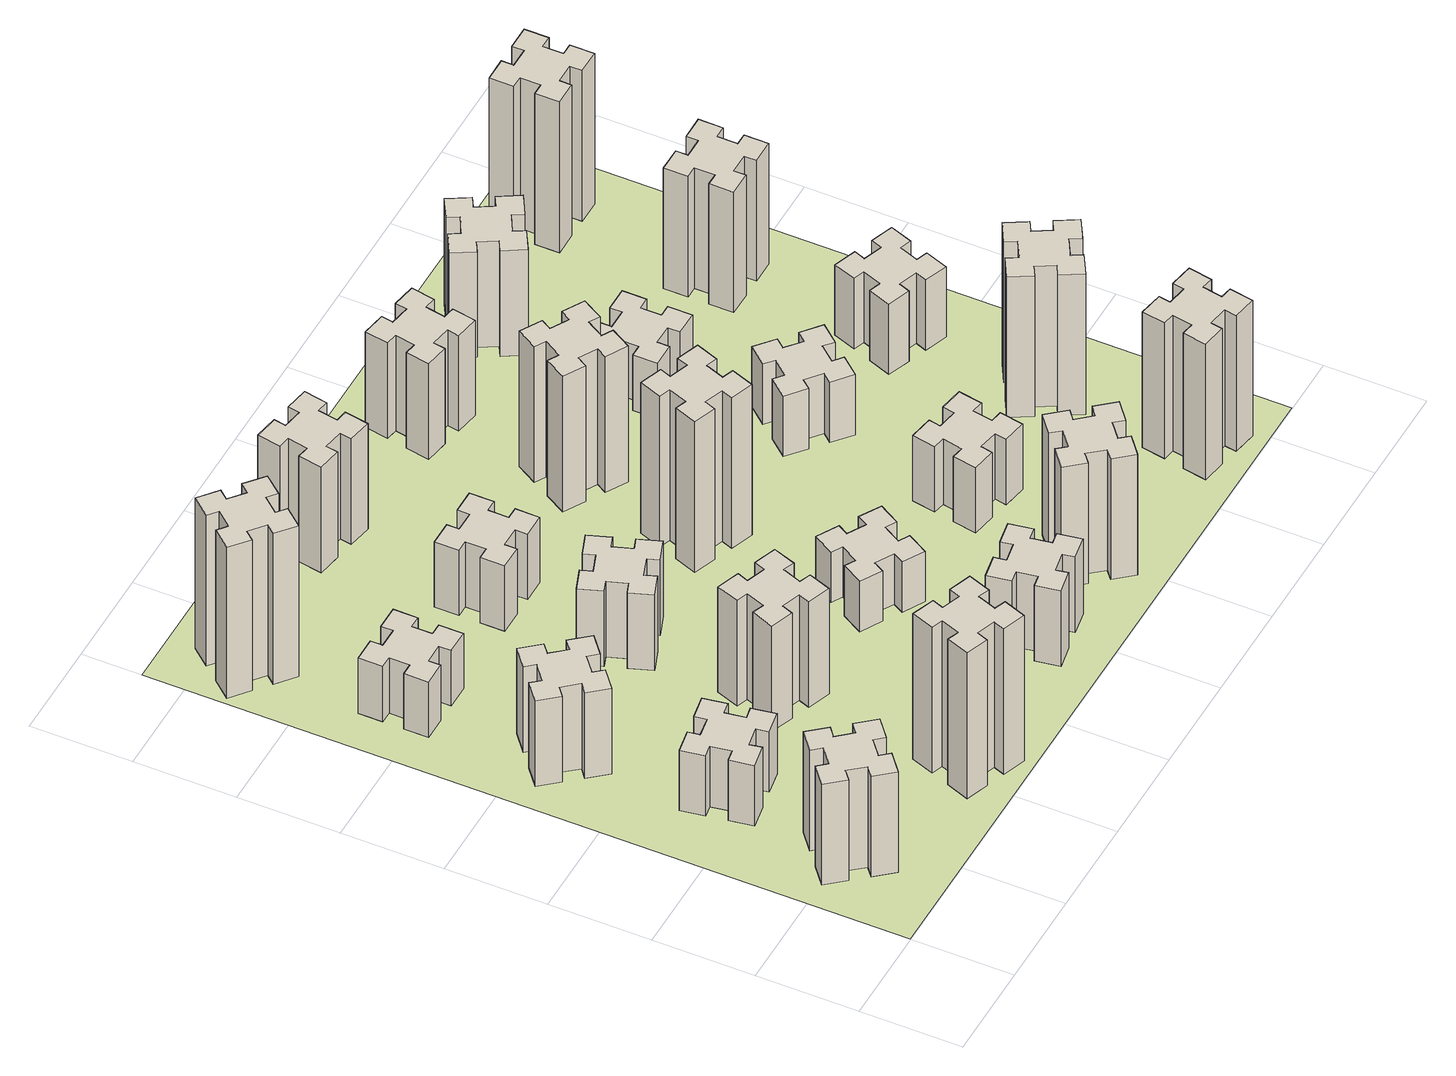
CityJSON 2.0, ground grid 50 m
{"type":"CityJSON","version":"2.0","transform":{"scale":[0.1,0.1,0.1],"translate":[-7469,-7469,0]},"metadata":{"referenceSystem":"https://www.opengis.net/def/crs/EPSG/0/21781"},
"CityObjects":{
"building1":{"type":"Building","attributes":{"class":"1000","function":"1000","usage":"1000","yearOfConstruction":2016,"roofType":"1000","measuredHeight":60,"storeysAboveGround":30,"storeysBelowGround":0},"geometry":[{"type":"Solid","lod":"1","boundaries":[[[[0,1,2,3,4,5,6,7,8,9,10,11,12,13,14,15,16,17,18,19]],[[17,16,20,21]],[[16,15,22,20]],[[15,14,23,22]],[[14,13,24,23]],[[13,12,25,24]],[[12,11,26,25]],[[11,10,27,26]],[[10,9,28,27]],[[9,8,29,28]],[[8,7,30,29]],[[7,6,31,30]],[[6,5,32,31]],[[5,4,33,32]],[[4,3,34,33]],[[3,2,35,34]],[[2,1,36,35]],[[1,0,37,36]],[[0,19,38,37]],[[19,18,39,38]],[[18,17,21,39]],[[24,25,26,27,28,29,30,31,32,33,34,35,36,37,38,39,21,20,22,23]]]]}]},
"building2":{"type":"Building","attributes":{"class":"1000","function":"1000","usage":"1000","yearOfConstruction":2016,"roofType":"1000","measuredHeight":36,"storeysAboveGround":30,"storeysBelowGround":0},"geometry":[{"type":"Solid","lod":"1","boundaries":[[[[40,41,42,43,44,45,46,47,48,49,50,51,52,53,54,55,56,57,58,59]],[[57,56,60,61]],[[56,55,62,60]],[[55,54,63,62]],[[54,53,64,63]],[[53,52,65,64]],[[52,51,66,65]],[[51,50,67,66]],[[50,49,68,67]],[[49,48,69,68]],[[48,47,70,69]],[[47,46,71,70]],[[46,45,72,71]],[[45,44,73,72]],[[44,43,74,73]],[[43,42,75,74]],[[42,41,76,75]],[[41,40,77,76]],[[40,59,78,77]],[[59,58,79,78]],[[58,57,61,79]],[[64,65,66,67,68,69,70,71,72,73,74,75,76,77,78,79,61,60,62,63]]]]}]},
"building3":{"type":"Building","attributes":{"class":"1000","function":"1000","usage":"1000","yearOfConstruction":2016,"roofType":"1000","measuredHeight":51,"storeysAboveGround":30,"storeysBelowGround":0},"geometry":[{"type":"Solid","lod":"1","boundaries":[[[[80,81,82,83,84,85,86,87,88,89,90,91,92,93,94,95,96,97,98,99]],[[97,96,100,101]],[[96,95,102,100]],[[95,94,103,102]],[[94,93,104,103]],[[93,92,105,104]],[[92,91,106,105]],[[91,90,107,106]],[[90,89,108,107]],[[89,88,109,108]],[[88,87,110,109]],[[87,86,111,110]],[[86,85,112,111]],[[85,84,113,112]],[[84,83,114,113]],[[83,82,115,114]],[[82,81,116,115]],[[81,80,117,116]],[[80,99,118,117]],[[99,98,119,118]],[[98,97,101,119]],[[104,105,106,107,108,109,110,111,112,113,114,115,116,117,118,119,101,100,102,103]]]]}]},
"building4":{"type":"Building","attributes":{"class":"1000","function":"1000","usage":"1000","yearOfConstruction":2016,"roofType":"1000","measuredHeight":33,"storeysAboveGround":30,"storeysBelowGround":0},"geometry":[{"type":"Solid","lod":"1","boundaries":[[[[120,121,122,123,124,125,126,127,128,129,130,131,132,133,134,135,136,137,138,139]],[[137,136,140,141]],[[136,135,142,140]],[[135,134,143,142]],[[134,133,144,143]],[[133,132,145,144]],[[132,131,146,145]],[[131,130,147,146]],[[130,129,148,147]],[[129,128,149,148]],[[128,127,150,149]],[[127,126,151,150]],[[126,125,152,151]],[[125,124,153,152]],[[124,123,154,153]],[[123,122,155,154]],[[122,121,156,155]],[[121,120,157,156]],[[120,139,158,157]],[[139,138,159,158]],[[138,137,141,159]],[[144,145,146,147,148,149,150,151,152,153,154,155,156,157,158,159,141,140,142,143]]]]}]},
"building5":{"type":"Building","attributes":{"class":"1000","function":"1000","usage":"1000","yearOfConstruction":2016,"roofType":"1000","measuredHeight":87,"storeysAboveGround":30,"storeysBelowGround":0},"geometry":[{"type":"Solid","lod":"1","boundaries":[[[[160,161,162,163,164,165,166,167,168,169,170,171,172,173,174,175,176,177,178,179]],[[177,176,180,181]],[[176,175,182,180]],[[175,174,183,182]],[[174,173,184,183]],[[173,172,185,184]],[[172,171,186,185]],[[171,170,187,186]],[[170,169,188,187]],[[169,168,189,188]],[[168,167,190,189]],[[167,166,191,190]],[[166,165,192,191]],[[165,164,193,192]],[[164,163,194,193]],[[163,162,195,194]],[[162,161,196,195]],[[161,160,197,196]],[[160,179,198,197]],[[179,178,199,198]],[[178,177,181,199]],[[184,185,186,187,188,189,190,191,192,193,194,195,196,197,198,199,181,180,182,183]]]]}]},
"building6":{"type":"Building","attributes":{"class":"1000","function":"1000","usage":"1000","yearOfConstruction":2016,"roofType":"1000","measuredHeight":90,"storeysAboveGround":30,"storeysBelowGround":0},"geometry":[{"type":"Solid","lod":"1","boundaries":[[[[200,201,202,203,204,205,206,207,208,209,210,211,212,213,214,215,216,217,218,219]],[[217,216,220,221]],[[216,215,222,220]],[[215,214,223,222]],[[214,213,224,223]],[[213,212,225,224]],[[212,211,226,225]],[[211,210,227,226]],[[210,209,228,227]],[[209,208,229,228]],[[208,207,230,229]],[[207,206,231,230]],[[206,205,232,231]],[[205,204,233,232]],[[204,203,234,233]],[[203,202,235,234]],[[202,201,236,235]],[[201,200,237,236]],[[200,219,238,237]],[[219,218,239,238]],[[218,217,221,239]],[[224,225,226,227,228,229,230,231,232,233,234,235,236,237,238,239,221,220,222,223]]]]}]},
"building7":{"type":"Building","attributes":{"class":"1000","function":"1000","usage":"1000","yearOfConstruction":2016,"roofType":"1000","measuredHeight":63,"storeysAboveGround":30,"storeysBelowGround":0},"geometry":[{"type":"Solid","lod":"1","boundaries":[[[[240,241,242,243,244,245,246,247,248,249,250,251,252,253,254,255,256,257,258,259]],[[257,256,260,261]],[[256,255,262,260]],[[255,254,263,262]],[[254,253,264,263]],[[253,252,265,264]],[[252,251,266,265]],[[251,250,267,266]],[[250,249,268,267]],[[249,248,269,268]],[[248,247,270,269]],[[247,246,271,270]],[[246,245,272,271]],[[245,244,273,272]],[[244,243,274,273]],[[243,242,275,274]],[[242,241,276,275]],[[241,240,277,276]],[[240,259,278,277]],[[259,258,279,278]],[[258,257,261,279]],[[264,265,266,267,268,269,270,271,272,273,274,275,276,277,278,279,261,260,262,263]]]]}]},
"building8":{"type":"Building","attributes":{"class":"1000","function":"1000","usage":"1000","yearOfConstruction":2016,"roofType":"1000","measuredHeight":45,"storeysAboveGround":30,"storeysBelowGround":0},"geometry":[{"type":"Solid","lod":"1","boundaries":[[[[280,281,282,283,284,285,286,287,288,289,290,291,292,293,294,295,296,297,298,299]],[[297,296,300,301]],[[296,295,302,300]],[[295,294,303,302]],[[294,293,304,303]],[[293,292,305,304]],[[292,291,306,305]],[[291,290,307,306]],[[290,289,308,307]],[[289,288,309,308]],[[288,287,310,309]],[[287,286,311,310]],[[286,285,312,311]],[[285,284,313,312]],[[284,283,314,313]],[[283,282,315,314]],[[282,281,316,315]],[[281,280,317,316]],[[280,299,318,317]],[[299,298,319,318]],[[298,297,301,319]],[[304,305,306,307,308,309,310,311,312,313,314,315,316,317,318,319,301,300,302,303]]]]}]},
"building9":{"type":"Building","attributes":{"class":"1000","function":"1000","usage":"1000","yearOfConstruction":2016,"roofType":"1000","measuredHeight":39,"storeysAboveGround":30,"storeysBelowGround":0},"geometry":[{"type":"Solid","lod":"1","boundaries":[[[[320,321,322,323,324,325,326,327,328,329,330,331,332,333,334,335,336,337,338,339]],[[337,336,340,341]],[[336,335,342,340]],[[335,334,343,342]],[[334,333,344,343]],[[333,332,345,344]],[[332,331,346,345]],[[331,330,347,346]],[[330,329,348,347]],[[329,328,349,348]],[[328,327,350,349]],[[327,326,351,350]],[[326,325,352,351]],[[325,324,353,352]],[[324,323,354,353]],[[323,322,355,354]],[[322,321,356,355]],[[321,320,357,356]],[[320,339,358,357]],[[339,338,359,358]],[[338,337,341,359]],[[344,345,346,347,348,349,350,351,352,353,354,355,356,357,358,359,341,340,342,343]]]]}]},
"building10":{"type":"Building","attributes":{"class":"1000","function":"1000","usage":"1000","yearOfConstruction":2016,"roofType":"1000","measuredHeight":45,"storeysAboveGround":30,"storeysBelowGround":0},"geometry":[{"type":"Solid","lod":"1","boundaries":[[[[360,361,362,363,364,365,366,367,368,369,370,371,372,373,374,375,376,377,378,379]],[[377,376,380,381]],[[376,375,382,380]],[[375,374,383,382]],[[374,373,384,383]],[[373,372,385,384]],[[372,371,386,385]],[[371,370,387,386]],[[370,369,388,387]],[[369,368,389,388]],[[368,367,390,389]],[[367,366,391,390]],[[366,365,392,391]],[[365,364,393,392]],[[364,363,394,393]],[[363,362,395,394]],[[362,361,396,395]],[[361,360,397,396]],[[360,379,398,397]],[[379,378,399,398]],[[378,377,381,399]],[[384,385,386,387,388,389,390,391,392,393,394,395,396,397,398,399,381,380,382,383]]]]}]},
"building11":{"type":"Building","attributes":{"class":"1000","function":"1000","usage":"1000","yearOfConstruction":2016,"roofType":"1000","measuredHeight":63,"storeysAboveGround":30,"storeysBelowGround":0},"geometry":[{"type":"Solid","lod":"1","boundaries":[[[[400,401,402,403,404,405,406,407,408,409,410,411,412,413,414,415,416,417,418,419]],[[417,416,420,421]],[[416,415,422,420]],[[415,414,423,422]],[[414,413,424,423]],[[413,412,425,424]],[[412,411,426,425]],[[411,410,427,426]],[[410,409,428,427]],[[409,408,429,428]],[[408,407,430,429]],[[407,406,431,430]],[[406,405,432,431]],[[405,404,433,432]],[[404,403,434,433]],[[403,402,435,434]],[[402,401,436,435]],[[401,400,437,436]],[[400,419,438,437]],[[419,418,439,438]],[[418,417,421,439]],[[424,425,426,427,428,429,430,431,432,433,434,435,436,437,438,439,421,420,422,423]]]]}]},
"building12":{"type":"Building","attributes":{"class":"1000","function":"1000","usage":"1000","yearOfConstruction":2016,"roofType":"1000","measuredHeight":30,"storeysAboveGround":30,"storeysBelowGround":0},"geometry":[{"type":"Solid","lod":"1","boundaries":[[[[440,441,442,443,444,445,446,447,448,449,450,451,452,453,454,455,456,457,458,459]],[[457,456,460,461]],[[456,455,462,460]],[[455,454,463,462]],[[454,453,464,463]],[[453,452,465,464]],[[452,451,466,465]],[[451,450,467,466]],[[450,449,468,467]],[[449,448,469,468]],[[448,447,470,469]],[[447,446,471,470]],[[446,445,472,471]],[[445,444,473,472]],[[444,443,474,473]],[[443,442,475,474]],[[442,441,476,475]],[[441,440,477,476]],[[440,459,478,477]],[[459,458,479,478]],[[458,457,461,479]],[[464,465,466,467,468,469,470,471,472,473,474,475,476,477,478,479,461,460,462,463]]]]}]},
"building13":{"type":"Building","attributes":{"class":"1000","function":"1000","usage":"1000","yearOfConstruction":2016,"roofType":"1000","measuredHeight":90,"storeysAboveGround":30,"storeysBelowGround":0},"geometry":[{"type":"Solid","lod":"1","boundaries":[[[[480,481,482,483,484,485,486,487,488,489,490,491,492,493,494,495,496,497,498,499]],[[497,496,500,501]],[[496,495,502,500]],[[495,494,503,502]],[[494,493,504,503]],[[493,492,505,504]],[[492,491,506,505]],[[491,490,507,506]],[[490,489,508,507]],[[489,488,509,508]],[[488,487,510,509]],[[487,486,511,510]],[[486,485,512,511]],[[485,484,513,512]],[[484,483,514,513]],[[483,482,515,514]],[[482,481,516,515]],[[481,480,517,516]],[[480,499,518,517]],[[499,498,519,518]],[[498,497,501,519]],[[504,505,506,507,508,509,510,511,512,513,514,515,516,517,518,519,501,500,502,503]]]]}]},
"building14":{"type":"Building","attributes":{"class":"1000","function":"1000","usage":"1000","yearOfConstruction":2016,"roofType":"1000","measuredHeight":72,"storeysAboveGround":30,"storeysBelowGround":0},"geometry":[{"type":"Solid","lod":"1","boundaries":[[[[520,521,522,523,524,525,526,527,528,529,530,531,532,533,534,535,536,537,538,539]],[[537,536,540,541]],[[536,535,542,540]],[[535,534,543,542]],[[534,533,544,543]],[[533,532,545,544]],[[532,531,546,545]],[[531,530,547,546]],[[530,529,548,547]],[[529,528,549,548]],[[528,527,550,549]],[[527,526,551,550]],[[526,525,552,551]],[[525,524,553,552]],[[524,523,554,553]],[[523,522,555,554]],[[522,521,556,555]],[[521,520,557,556]],[[520,539,558,557]],[[539,538,559,558]],[[538,537,541,559]],[[544,545,546,547,548,549,550,551,552,553,554,555,556,557,558,559,541,540,542,543]]]]}]},
"building15":{"type":"Building","attributes":{"class":"1000","function":"1000","usage":"1000","yearOfConstruction":2016,"roofType":"1000","measuredHeight":81,"storeysAboveGround":30,"storeysBelowGround":0},"geometry":[{"type":"Solid","lod":"1","boundaries":[[[[560,561,562,563,564,565,566,567,568,569,570,571,572,573,574,575,576,577,578,579]],[[577,576,580,581]],[[576,575,582,580]],[[575,574,583,582]],[[574,573,584,583]],[[573,572,585,584]],[[572,571,586,585]],[[571,570,587,586]],[[570,569,588,587]],[[569,568,589,588]],[[568,567,590,589]],[[567,566,591,590]],[[566,565,592,591]],[[565,564,593,592]],[[564,563,594,593]],[[563,562,595,594]],[[562,561,596,595]],[[561,560,597,596]],[[560,579,598,597]],[[579,578,599,598]],[[578,577,581,599]],[[584,585,586,587,588,589,590,591,592,593,594,595,596,597,598,599,581,580,582,583]]]]}]},
"building16":{"type":"Building","attributes":{"class":"1000","function":"1000","usage":"1000","yearOfConstruction":2016,"roofType":"1000","measuredHeight":39,"storeysAboveGround":30,"storeysBelowGround":0},"geometry":[{"type":"Solid","lod":"1","boundaries":[[[[600,601,602,603,604,605,606,607,608,609,610,611,612,613,614,615,616,617,618,619]],[[617,616,620,621]],[[616,615,622,620]],[[615,614,623,622]],[[614,613,624,623]],[[613,612,625,624]],[[612,611,626,625]],[[611,610,627,626]],[[610,609,628,627]],[[609,608,629,628]],[[608,607,630,629]],[[607,606,631,630]],[[606,605,632,631]],[[605,604,633,632]],[[604,603,634,633]],[[603,602,635,634]],[[602,601,636,635]],[[601,600,637,636]],[[600,619,638,637]],[[619,618,639,638]],[[618,617,621,639]],[[624,625,626,627,628,629,630,631,632,633,634,635,636,637,638,639,621,620,622,623]]]]}]},
"building17":{"type":"Building","attributes":{"class":"1000","function":"1000","usage":"1000","yearOfConstruction":2016,"roofType":"1000","measuredHeight":57,"storeysAboveGround":30,"storeysBelowGround":0},"geometry":[{"type":"Solid","lod":"1","boundaries":[[[[640,641,642,643,644,645,646,647,648,649,650,651,652,653,654,655,656,657,658,659]],[[657,656,660,661]],[[656,655,662,660]],[[655,654,663,662]],[[654,653,664,663]],[[653,652,665,664]],[[652,651,666,665]],[[651,650,667,666]],[[650,649,668,667]],[[649,648,669,668]],[[648,647,670,669]],[[647,646,671,670]],[[646,645,672,671]],[[645,644,673,672]],[[644,643,674,673]],[[643,642,675,674]],[[642,641,676,675]],[[641,640,677,676]],[[640,659,678,677]],[[659,658,679,678]],[[658,657,661,679]],[[664,665,666,667,668,669,670,671,672,673,674,675,676,677,678,679,661,660,662,663]]]]}]},
"building18":{"type":"Building","attributes":{"class":"1000","function":"1000","usage":"1000","yearOfConstruction":2016,"roofType":"1000","measuredHeight":36,"storeysAboveGround":30,"storeysBelowGround":0},"geometry":[{"type":"Solid","lod":"1","boundaries":[[[[680,681,682,683,684,685,686,687,688,689,690,691,692,693,694,695,696,697,698,699]],[[697,696,700,701]],[[696,695,702,700]],[[695,694,703,702]],[[694,693,704,703]],[[693,692,705,704]],[[692,691,706,705]],[[691,690,707,706]],[[690,689,708,707]],[[689,688,709,708]],[[688,687,710,709]],[[687,686,711,710]],[[686,685,712,711]],[[685,684,713,712]],[[684,683,714,713]],[[683,682,715,714]],[[682,681,716,715]],[[681,680,717,716]],[[680,699,718,717]],[[699,698,719,718]],[[698,697,701,719]],[[704,705,706,707,708,709,710,711,712,713,714,715,716,717,718,719,701,700,702,703]]]]}]},
"building19":{"type":"Building","attributes":{"class":"1000","function":"1000","usage":"1000","yearOfConstruction":2016,"roofType":"1000","measuredHeight":33,"storeysAboveGround":30,"storeysBelowGround":0},"geometry":[{"type":"Solid","lod":"1","boundaries":[[[[720,721,722,723,724,725,726,727,728,729,730,731,732,733,734,735,736,737,738,739]],[[737,736,740,741]],[[736,735,742,740]],[[735,734,743,742]],[[734,733,744,743]],[[733,732,745,744]],[[732,731,746,745]],[[731,730,747,746]],[[730,729,748,747]],[[729,728,749,748]],[[728,727,750,749]],[[727,726,751,750]],[[726,725,752,751]],[[725,724,753,752]],[[724,723,754,753]],[[723,722,755,754]],[[722,721,756,755]],[[721,720,757,756]],[[720,739,758,757]],[[739,738,759,758]],[[738,737,741,759]],[[744,745,746,747,748,749,750,751,752,753,754,755,756,757,758,759,741,740,742,743]]]]}]},
"building20":{"type":"Building","attributes":{"class":"1000","function":"1000","usage":"1000","yearOfConstruction":2016,"roofType":"1000","measuredHeight":81,"storeysAboveGround":30,"storeysBelowGround":0},"geometry":[{"type":"Solid","lod":"1","boundaries":[[[[760,761,762,763,764,765,766,767,768,769,770,771,772,773,774,775,776,777,778,779]],[[777,776,780,781]],[[776,775,782,780]],[[775,774,783,782]],[[774,773,784,783]],[[773,772,785,784]],[[772,771,786,785]],[[771,770,787,786]],[[770,769,788,787]],[[769,768,789,788]],[[768,767,790,789]],[[767,766,791,790]],[[766,765,792,791]],[[765,764,793,792]],[[764,763,794,793]],[[763,762,795,794]],[[762,761,796,795]],[[761,760,797,796]],[[760,779,798,797]],[[779,778,799,798]],[[778,777,781,799]],[[784,785,786,787,788,789,790,791,792,793,794,795,796,797,798,799,781,780,782,783]]]]}]},
"building21":{"type":"Building","attributes":{"class":"1000","function":"1000","usage":"1000","yearOfConstruction":2016,"roofType":"1000","measuredHeight":63,"storeysAboveGround":30,"storeysBelowGround":0},"geometry":[{"type":"Solid","lod":"1","boundaries":[[[[800,801,802,803,804,805,806,807,808,809,810,811,812,813,814,815,816,817,818,819]],[[817,816,820,821]],[[816,815,822,820]],[[815,814,823,822]],[[814,813,824,823]],[[813,812,825,824]],[[812,811,826,825]],[[811,810,827,826]],[[810,809,828,827]],[[809,808,829,828]],[[808,807,830,829]],[[807,806,831,830]],[[806,805,832,831]],[[805,804,833,832]],[[804,803,834,833]],[[803,802,835,834]],[[802,801,836,835]],[[801,800,837,836]],[[800,819,838,837]],[[819,818,839,838]],[[818,817,821,839]],[[824,825,826,827,828,829,830,831,832,833,834,835,836,837,838,839,821,820,822,823]]]]}]},
"building22":{"type":"Building","attributes":{"class":"1000","function":"1000","usage":"1000","yearOfConstruction":2016,"roofType":"1000","measuredHeight":84,"storeysAboveGround":30,"storeysBelowGround":0},"geometry":[{"type":"Solid","lod":"1","boundaries":[[[[840,841,842,843,844,845,846,847,848,849,850,851,852,853,854,855,856,857,858,859]],[[857,856,860,861]],[[856,855,862,860]],[[855,854,863,862]],[[854,853,864,863]],[[853,852,865,864]],[[852,851,866,865]],[[851,850,867,866]],[[850,849,868,867]],[[849,848,869,868]],[[848,847,870,869]],[[847,846,871,870]],[[846,845,872,871]],[[845,844,873,872]],[[844,843,874,873]],[[843,842,875,874]],[[842,841,876,875]],[[841,840,877,876]],[[840,859,878,877]],[[859,858,879,878]],[[858,857,861,879]],[[864,865,866,867,868,869,870,871,872,873,874,875,876,877,878,879,861,860,862,863]]]]}]},
"building23":{"type":"Building","attributes":{"class":"1000","function":"1000","usage":"1000","yearOfConstruction":2016,"roofType":"1000","measuredHeight":42,"storeysAboveGround":30,"storeysBelowGround":0},"geometry":[{"type":"Solid","lod":"1","boundaries":[[[[880,881,882,883,884,885,886,887,888,889,890,891,892,893,894,895,896,897,898,899]],[[897,896,900,901]],[[896,895,902,900]],[[895,894,903,902]],[[894,893,904,903]],[[893,892,905,904]],[[892,891,906,905]],[[891,890,907,906]],[[890,889,908,907]],[[889,888,909,908]],[[888,887,910,909]],[[887,886,911,910]],[[886,885,912,911]],[[885,884,913,912]],[[884,883,914,913]],[[883,882,915,914]],[[882,881,916,915]],[[881,880,917,916]],[[880,899,918,917]],[[899,898,919,918]],[[898,897,901,919]],[[904,905,906,907,908,909,910,911,912,913,914,915,916,917,918,919,901,900,902,903]]]]}]},
"building24":{"type":"Building","attributes":{"class":"1000","function":"1000","usage":"1000","yearOfConstruction":2016,"roofType":"1000","measuredHeight":72,"storeysAboveGround":30,"storeysBelowGround":0},"geometry":[{"type":"Solid","lod":"1","boundaries":[[[[920,921,922,923,924,925,926,927,928,929,930,931,932,933,934,935,936,937,938,939]],[[937,936,940,941]],[[936,935,942,940]],[[935,934,943,942]],[[934,933,944,943]],[[933,932,945,944]],[[932,931,946,945]],[[931,930,947,946]],[[930,929,948,947]],[[929,928,949,948]],[[928,927,950,949]],[[927,926,951,950]],[[926,925,952,951]],[[925,924,953,952]],[[924,923,954,953]],[[923,922,955,954]],[[922,921,956,955]],[[921,920,957,956]],[[920,939,958,957]],[[939,938,959,958]],[[938,937,941,959]],[[944,945,946,947,948,949,950,951,952,953,954,955,956,957,958,959,941,940,942,943]]]]}]},
"building25":{"type":"Building","attributes":{"class":"1000","function":"1000","usage":"1000","yearOfConstruction":2016,"roofType":"1000","measuredHeight":90,"storeysAboveGround":30,"storeysBelowGround":0},"geometry":[{"type":"Solid","lod":"1","boundaries":[[[[960,961,962,963,964,965,966,967,968,969,970,971,972,973,974,975,976,977,978,979]],[[977,976,980,981]],[[976,975,982,980]],[[975,974,983,982]],[[974,973,984,983]],[[973,972,985,984]],[[972,971,986,985]],[[971,970,987,986]],[[970,969,988,987]],[[969,968,989,988]],[[968,967,990,989]],[[967,966,991,990]],[[966,965,992,991]],[[965,964,993,992]],[[964,963,994,993]],[[963,962,995,994]],[[962,961,996,995]],[[961,960,997,996]],[[960,979,998,997]],[[979,978,999,998]],[[978,977,981,999]],[[984,985,986,987,988,989,990,991,992,993,994,995,996,997,998,999,981,980,982,983]]]]}]},
"landuse1":{"type":"LandUse","attributes":{"name":"plot1","function":"1010"},"geometry":[{"type":"MultiSurface","lod":"1","boundaries":[[[1000,1001,1002,1003]]]}]}
},
"vertices":[
[259,443,0],[323,366,0],[277,328,0],[354,236,0],[446,313,0],[408,359,0],[484,423,0],[523,377,0],[615,454,0],[538,546,0],[492,508,0],[427,584,0],[473,623,0],[396,715,0],[304,638,0],[343,592,0],[266,527,0],[228,573,0],[136,496,0],[213,404,0],[266,527,600],[228,573,600],[343,592,600],[304,638,600],[396,715,600],[473,623,600],[427,584,600],[492,508,600],[538,546,600],[615,454,600],[523,377,600],[484,423,600],[408,359,600],[446,313,600],[354,236,600],[277,328,600],[323,366,600],[259,443,600],[213,404,600],[136,496,600],
[445,998,0],[544,1016,0],[554,957,0],[672,977,0],[651,1096,0],[592,1085,0],[575,1184,0],[634,1194,0],[613,1312,0],[495,1291,0],[505,1232,0],[407,1215,0],[397,1274,0],[278,1253,0],[299,1135,0],[358,1145,0],[376,1047,0],[317,1037,0],[337,918,0],[456,939,0],[376,1047,360],[317,1037,360],[358,1145,360],[299,1135,360],[278,1253,360],[397,1274,360],[407,1215,360],[505,1232,360],[495,1291,360],[613,1312,360],[634,1194,360],[575,1184,360],[592,1085,360],[651,1096,360],[672,977,360],[554,957,360],[544,1016,360],[445,998,360],[456,939,360],[337,918,360],
[492,1888,0],[427,1964,0],[473,2003,0],[396,2095,0],[304,2018,0],[343,1972,0],[266,1907,0],[228,1953,0],[136,1876,0],[213,1784,0],[259,1823,0],[323,1746,0],[277,1708,0],[354,1616,0],[446,1693,0],[408,1739,0],[484,1803,0],[523,1757,0],[615,1834,0],[538,1926,0],[484,1803,510],[523,1757,510],[408,1739,510],[446,1693,510],[354,1616,510],[277,1708,510],[323,1746,510],[259,1823,510],[213,1784,510],[136,1876,510],[228,1953,510],[266,1907,510],[343,1972,510],[304,2018,510],[396,2095,510],[473,2003,510],[427,1964,510],[492,1888,510],[538,1926,510],[615,1834,510],
[485,2545,0],[485,2645,0],[545,2645,0],[545,2765,0],[425,2765,0],[425,2705,0],[325,2705,0],[325,2765,0],[205,2765,0],[205,2645,0],[265,2645,0],[265,2545,0],[205,2545,0],[205,2425,0],[325,2425,0],[325,2485,0],[425,2485,0],[425,2425,0],[545,2425,0],[545,2545,0],[425,2485,330],[425,2425,330],[325,2485,330],[325,2425,330],[205,2425,330],[205,2545,330],[265,2545,330],[265,2645,330],[205,2645,330],[205,2765,330],[325,2765,330],[325,2705,330],[425,2705,330],[425,2765,330],[545,2765,330],[545,2645,330],[485,2645,330],[485,2545,330],[545,2545,330],[545,2425,330],
[1202,191,0],[1236,285,0],[1292,264,0],[1333,377,0],[1220,418,0],[1200,362,0],[1106,396,0],[1127,452,0],[1014,493,0],[973,380,0],[1029,360,0],[995,266,0],[939,287,0],[897,174,0],[1010,133,0],[1031,189,0],[1125,155,0],[1104,99,0],[1217,57,0],[1258,170,0],[1125,155,870],[1104,99,870],[1031,189,870],[1010,133,870],[897,174,870],[939,287,870],[995,266,870],[1029,360,870],[973,380,870],[1014,493,870],[1127,452,870],[1106,396,870],[1200,362,870],[1220,418,870],[1333,377,870],[1292,264,870],[1236,285,870],[1202,191,870],[1258,170,870],[1217,57,870],
[384,3387,0],[308,3452,0],[346,3498,0],[254,3575,0],[177,3483,0],[223,3444,0],[159,3368,0],[113,3406,0],[36,3314,0],[128,3237,0],[166,3283,0],[243,3219,0],[204,3173,0],[296,3096,0],[373,3188,0],[327,3226,0],[392,3303,0],[438,3264,0],[515,3356,0],[423,3433,0],[392,3303,900],[438,3264,900],[327,3226,900],[373,3188,900],[296,3096,900],[204,3173,900],[243,3219,900],[166,3283,900],[128,3237,900],[36,3314,900],[113,3406,900],[159,3368,900],[223,3444,900],[177,3483,900],[254,3575,900],[346,3498,900],[308,3452,900],[384,3387,900],[423,3433,900],[515,3356,900],
[1202,1131,0],[1236,1225,0],[1292,1204,0],[1333,1317,0],[1220,1358,0],[1200,1302,0],[1106,1336,0],[1127,1392,0],[1014,1433,0],[973,1320,0],[1029,1300,0],[995,1206,0],[939,1227,0],[897,1114,0],[1010,1073,0],[1031,1129,0],[1125,1095,0],[1104,1039,0],[1217,997,0],[1258,1110,0],[1125,1095,630],[1104,1039,630],[1031,1129,630],[1010,1073,630],[897,1114,630],[939,1227,630],[995,1206,630],[1029,1300,630],[973,1320,630],[1014,1433,630],[1127,1392,630],[1106,1336,630],[1200,1302,630],[1220,1358,630],[1333,1317,630],[1292,1204,630],[1236,1225,630],[1202,1131,630],[1258,1110,630],[1217,997,630],
[995,1965,0],[1029,1871,0],[973,1850,0],[1014,1737,0],[1127,1779,0],[1106,1835,0],[1200,1869,0],[1220,1813,0],[1333,1854,0],[1292,1967,0],[1236,1946,0],[1202,2040,0],[1258,2060,0],[1217,2173,0],[1104,2132,0],[1125,2076,0],[1031,2042,0],[1010,2098,0],[897,2057,0],[939,1944,0],[1031,2042,450],[1010,2098,450],[1125,2076,450],[1104,2132,450],[1217,2173,450],[1258,2060,450],[1202,2040,450],[1236,1946,450],[1292,1967,450],[1333,1854,450],[1220,1813,450],[1200,1869,450],[1106,1835,450],[1127,1779,450],[1014,1737,450],[973,1850,450],[1029,1871,450],[995,1965,450],[939,1944,450],[897,2057,450],
[1005,2645,0],[1005,2545,0],[945,2545,0],[945,2425,0],[1065,2425,0],[1065,2485,0],[1165,2485,0],[1165,2425,0],[1285,2425,0],[1285,2545,0],[1225,2545,0],[1225,2645,0],[1285,2645,0],[1285,2765,0],[1165,2765,0],[1165,2705,0],[1065,2705,0],[1065,2765,0],[945,2765,0],[945,2645,0],[1065,2705,390],[1065,2765,390],[1165,2705,390],[1165,2765,390],[1285,2765,390],[1285,2645,390],[1225,2645,390],[1225,2545,390],[1285,2545,390],[1285,2425,390],[1165,2425,390],[1165,2485,390],[1065,2485,390],[1065,2425,390],[945,2425,390],[945,2545,390],[1005,2545,390],[1005,2645,390],[945,2645,390],[945,2765,390],
[1985,492,0],[1887,475,0],[1877,534,0],[1758,513,0],[1779,395,0],[1838,405,0],[1856,307,0],[1797,297,0],[1817,178,0],[1936,199,0],[1925,258,0],[2024,276,0],[2034,217,0],[2152,237,0],[2131,356,0],[2072,345,0],[2055,444,0],[2114,454,0],[2093,572,0],[1975,551,0],[2055,444,450],[2114,454,450],[2072,345,450],[2131,356,450],[2152,237,450],[2034,217,450],[2024,276,450],[1925,258,450],[1936,199,450],[1817,178,450],[1797,297,450],[1856,307,450],[1838,405,450],[1779,395,450],[1758,513,450],[1877,534,450],[1887,475,450],[1985,492,450],[1975,551,450],[2093,572,450],
[1016,3504,0],[998,3405,0],[939,3416,0],[918,3297,0],[1037,3277,0],[1047,3336,0],[1145,3318,0],[1135,3259,0],[1253,3238,0],[1274,3357,0],[1215,3367,0],[1232,3465,0],[1291,3455,0],[1312,3573,0],[1194,3594,0],[1184,3535,0],[1085,3552,0],[1096,3611,0],[977,3632,0],[957,3514,0],[1085,3552,630],[1096,3611,630],[1184,3535,630],[1194,3594,630],[1312,3573,630],[1291,3455,630],[1232,3465,630],[1215,3367,630],[1274,3357,630],[1253,3238,630],[1135,3259,630],[1145,3318,630],[1047,3336,630],[1037,3277,630],[918,3297,630],[939,3416,630],[998,3405,630],[1016,3504,630],[957,3514,630],[977,3632,630],
[1757,1045,0],[1844,995,0],[1814,943,0],[1918,883,0],[1978,987,0],[1926,1017,0],[1976,1104,0],[2028,1074,0],[2088,1178,0],[1984,1238,0],[1954,1186,0],[1867,1236,0],[1897,1288,0],[1793,1348,0],[1733,1244,0],[1785,1214,0],[1735,1127,0],[1683,1157,0],[1623,1053,0],[1727,993,0],[1735,1127,300],[1683,1157,300],[1785,1214,300],[1733,1244,300],[1793,1348,300],[1897,1288,300],[1867,1236,300],[1954,1186,300],[1984,1238,300],[2088,1178,300],[2028,1074,300],[1976,1104,300],[1926,1017,300],[1978,987,300],[1918,883,300],[1814,943,300],[1844,995,300],[1757,1045,300],[1727,993,300],[1623,1053,300],
[1940,2042,0],[1846,2076,0],[1867,2132,0],[1754,2173,0],[1713,2060,0],[1769,2040,0],[1735,1946,0],[1679,1967,0],[1637,1854,0],[1750,1813,0],[1771,1869,0],[1865,1835,0],[1844,1779,0],[1957,1737,0],[1998,1850,0],[1942,1871,0],[1976,1965,0],[2032,1944,0],[2073,2057,0],[1960,2098,0],[1976,1965,900],[2032,1944,900],[1942,1871,900],[1998,1850,900],[1957,1737,900],[1844,1779,900],[1865,1835,900],[1771,1869,900],[1750,1813,900],[1637,1854,900],[1679,1967,900],[1735,1946,900],[1769,2040,900],[1713,2060,900],[1754,2173,900],[1867,2132,900],[1846,2076,900],[1940,2042,900],[1960,2098,900],[2073,2057,900],
[2528,259,0],[2604,323,0],[2643,277,0],[2735,354,0],[2658,446,0],[2612,408,0],[2547,484,0],[2593,523,0],[2516,615,0],[2424,538,0],[2463,492,0],[2386,427,0],[2348,473,0],[2256,396,0],[2333,304,0],[2379,343,0],[2443,266,0],[2397,228,0],[2474,136,0],[2566,213,0],[2443,266,720],[2397,228,720],[2379,343,720],[2333,304,720],[2256,396,720],[2348,473,720],[2386,427,720],[2463,492,720],[2424,538,720],[2516,615,720],[2593,523,720],[2547,484,720],[2612,408,720],[2658,446,720],[2735,354,720],[2643,277,720],[2604,323,720],[2528,259,720],[2566,213,720],[2474,136,720],
[2054,2666,0],[1967,2716,0],[1997,2768,0],[1893,2828,0],[1833,2724,0],[1885,2694,0],[1835,2607,0],[1783,2637,0],[1723,2533,0],[1827,2473,0],[1857,2525,0],[1944,2475,0],[1914,2423,0],[2018,2363,0],[2078,2467,0],[2026,2497,0],[2076,2584,0],[2128,2554,0],[2188,2658,0],[2084,2718,0],[2076,2584,810],[2128,2554,810],[2026,2497,810],[2078,2467,810],[2018,2363,810],[1914,2423,810],[1944,2475,810],[1857,2525,810],[1827,2473,810],[1723,2533,810],[1783,2637,810],[1835,2607,810],[1885,2694,810],[1833,2724,810],[1893,2828,810],[1997,2768,810],[1967,2716,810],[2054,2666,810],[2084,2718,810],[2188,2658,810],
[2496,1084,0],[2478,985,0],[2419,996,0],[2398,877,0],[2517,857,0],[2527,916,0],[2625,898,0],[2615,839,0],[2733,818,0],[2754,937,0],[2695,947,0],[2712,1045,0],[2771,1035,0],[2792,1153,0],[2674,1174,0],[2664,1115,0],[2565,1132,0],[2576,1191,0],[2457,1212,0],[2437,1094,0],[2565,1132,390],[2576,1191,390],[2664,1115,390],[2674,1174,390],[2792,1153,390],[2771,1035,390],[2712,1045,390],[2695,947,390],[2754,937,390],[2733,818,390],[2615,839,390],[2625,898,390],[2527,916,390],[2517,857,390],[2398,877,390],[2419,996,390],[2478,985,390],[2496,1084,390],[2437,1094,390],[2457,1212,390],
[1887,3236,0],[1985,3218,0],[1975,3159,0],[2093,3138,0],[2114,3257,0],[2055,3267,0],[2072,3365,0],[2131,3355,0],[2152,3473,0],[2034,3494,0],[2024,3435,0],[1925,3452,0],[1936,3511,0],[1817,3532,0],[1797,3414,0],[1856,3404,0],[1838,3305,0],[1779,3316,0],[1758,3197,0],[1877,3177,0],[1838,3305,570],[1779,3316,570],[1856,3404,570],[1797,3414,570],[1817,3532,570],[1936,3511,570],[1925,3452,570],[2024,3435,570],[2034,3494,570],[2152,3473,570],[2131,3355,570],[2072,3365,570],[2055,3267,570],[2114,3257,570],[2093,3138,570],[1975,3159,570],[1985,3218,570],[1887,3236,570],[1877,3177,570],[1758,3197,570],
[2747,1746,0],[2812,1823,0],[2858,1784,0],[2935,1876,0],[2843,1953,0],[2804,1907,0],[2728,1972,0],[2766,2018,0],[2674,2095,0],[2597,2003,0],[2643,1964,0],[2579,1888,0],[2533,1926,0],[2456,1834,0],[2548,1757,0],[2586,1803,0],[2663,1739,0],[2624,1693,0],[2716,1616,0],[2793,1708,0],[2663,1739,360],[2624,1693,360],[2586,1803,360],[2548,1757,360],[2456,1834,360],[2533,1926,360],[2579,1888,360],[2643,1964,360],[2597,2003,360],[2674,2095,360],[2766,2018,360],[2728,1972,360],[2804,1907,360],[2843,1953,360],[2935,1876,360],[2858,1784,360],[2812,1823,360],[2747,1746,360],[2793,1708,360],[2716,1616,360],
[2545,2485,0],[2645,2485,0],[2645,2425,0],[2765,2425,0],[2765,2545,0],[2705,2545,0],[2705,2645,0],[2765,2645,0],[2765,2765,0],[2645,2765,0],[2645,2705,0],[2545,2705,0],[2545,2765,0],[2425,2765,0],[2425,2645,0],[2485,2645,0],[2485,2545,0],[2425,2545,0],[2425,2425,0],[2545,2425,0],[2485,2545,330],[2425,2545,330],[2485,2645,330],[2425,2645,330],[2425,2765,330],[2545,2765,330],[2545,2705,330],[2645,2705,330],[2645,2765,330],[2765,2765,330],[2765,2645,330],[2705,2645,330],[2705,2545,330],[2765,2545,330],[2765,2425,330],[2645,2425,330],[2645,2485,330],[2545,2485,330],[2545,2425,330],[2425,2425,330],
[3435,207,0],[3452,305,0],[3511,295,0],[3532,413,0],[3414,434,0],[3404,375,0],[3305,392,0],[3316,451,0],[3197,472,0],[3177,354,0],[3236,344,0],[3218,245,0],[3159,256,0],[3138,137,0],[3257,117,0],[3267,176,0],[3365,158,0],[3355,99,0],[3473,78,0],[3494,197,0],[3365,158,810],[3355,99,810],[3267,176,810],[3257,117,810],[3138,137,810],[3159,256,810],[3218,245,810],[3236,344,810],[3177,354,810],[3197,472,810],[3316,451,810],[3305,392,810],[3404,375,810],[3414,434,810],[3532,413,810],[3511,295,810],[3452,305,810],[3435,207,810],[3494,197,810],[3473,78,810],
[2716,3347,0],[2666,3434,0],[2718,3464,0],[2658,3568,0],[2554,3508,0],[2584,3456,0],[2497,3406,0],[2467,3458,0],[2363,3398,0],[2423,3294,0],[2475,3324,0],[2525,3237,0],[2473,3207,0],[2533,3103,0],[2637,3163,0],[2607,3215,0],[2694,3265,0],[2724,3213,0],[2828,3273,0],[2768,3377,0],[2694,3265,630],[2724,3213,630],[2607,3215,630],[2637,3163,630],[2533,3103,630],[2473,3207,630],[2525,3237,630],[2475,3324,630],[2423,3294,630],[2363,3398,630],[2467,3458,630],[2497,3406,630],[2584,3456,630],[2554,3508,630],[2658,3568,630],[2718,3464,630],[2666,3434,630],[2716,3347,630],[2768,3377,630],[2828,3273,630],
[3215,1004,0],[3265,917,0],[3213,887,0],[3273,783,0],[3377,843,0],[3347,895,0],[3434,945,0],[3464,893,0],[3568,953,0],[3508,1057,0],[3456,1027,0],[3406,1114,0],[3458,1144,0],[3398,1248,0],[3294,1188,0],[3324,1136,0],[3237,1086,0],[3207,1138,0],[3103,1078,0],[3163,974,0],[3237,1086,840],[3207,1138,840],[3324,1136,840],[3294,1188,840],[3398,1248,840],[3458,1144,840],[3406,1114,840],[3456,1027,840],[3508,1057,840],[3568,953,840],[3464,893,840],[3434,945,840],[3347,895,840],[3377,843,840],[3273,783,840],[3213,887,840],[3265,917,840],[3215,1004,840],[3163,974,840],[3103,1078,840],
[3420,1842,0],[3326,1876,0],[3347,1932,0],[3234,1973,0],[3193,1860,0],[3249,1840,0],[3215,1746,0],[3159,1767,0],[3117,1654,0],[3230,1613,0],[3251,1669,0],[3345,1635,0],[3324,1579,0],[3437,1537,0],[3478,1650,0],[3422,1671,0],[3456,1765,0],[3512,1744,0],[3553,1857,0],[3440,1898,0],[3456,1765,420],[3512,1744,420],[3422,1671,420],[3478,1650,420],[3437,1537,420],[3324,1579,420],[3345,1635,420],[3251,1669,420],[3230,1613,420],[3117,1654,420],[3159,1767,420],[3215,1746,420],[3249,1840,420],[3193,1860,420],[3234,1973,420],[3347,1932,420],[3326,1876,420],[3420,1842,420],[3440,1898,420],[3553,1857,420],
[3385,2705,0],[3285,2705,0],[3285,2765,0],[3165,2765,0],[3165,2645,0],[3225,2645,0],[3225,2545,0],[3165,2545,0],[3165,2425,0],[3285,2425,0],[3285,2485,0],[3385,2485,0],[3385,2425,0],[3505,2425,0],[3505,2545,0],[3445,2545,0],[3445,2645,0],[3505,2645,0],[3505,2765,0],[3385,2765,0],[3445,2645,720],[3505,2645,720],[3445,2545,720],[3505,2545,720],[3505,2425,720],[3385,2425,720],[3385,2485,720],[3285,2485,720],[3285,2425,720],[3165,2425,720],[3165,2545,720],[3225,2545,720],[3225,2645,720],[3165,2645,720],[3165,2765,720],[3285,2765,720],[3285,2705,720],[3385,2705,720],[3385,2765,720],[3505,2765,720],
[3285,3325,0],[3385,3325,0],[3385,3265,0],[3505,3265,0],[3505,3385,0],[3445,3385,0],[3445,3485,0],[3505,3485,0],[3505,3605,0],[3385,3605,0],[3385,3545,0],[3285,3545,0],[3285,3605,0],[3165,3605,0],[3165,3485,0],[3225,3485,0],[3225,3385,0],[3165,3385,0],[3165,3265,0],[3285,3265,0],[3225,3385,900],[3165,3385,900],[3225,3485,900],[3165,3485,900],[3165,3605,900],[3285,3605,900],[3285,3545,900],[3385,3545,900],[3385,3605,900],[3505,3605,900],[3505,3485,900],[3445,3485,900],[3445,3385,900],[3505,3385,900],[3505,3265,900],[3385,3265,900],[3385,3325,900],[3285,3325,900],[3285,3265,900],[3165,3265,900],
[5,3705,0],[3705,3705,0],[3705,5,0],[5,5,0]
]}
